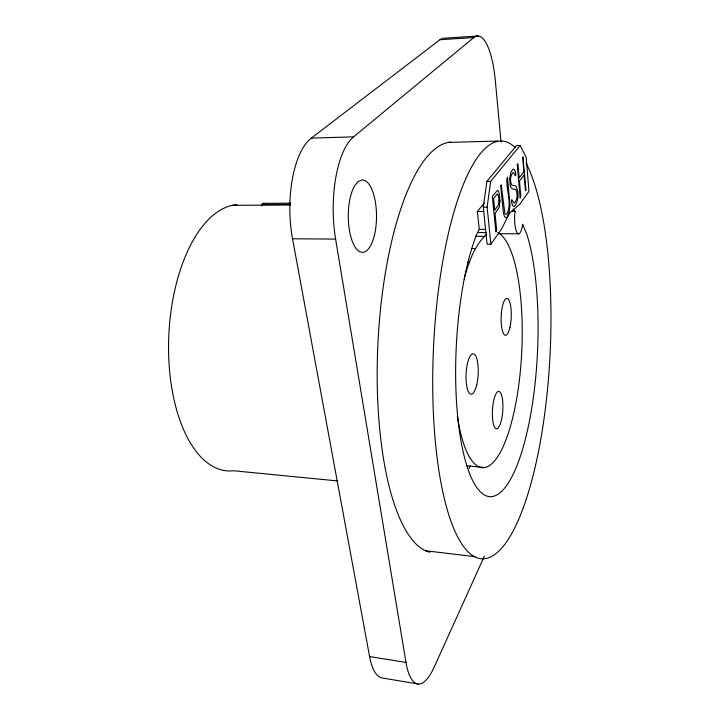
<?xml version="1.0" encoding="UTF-8"?>
<svg xmlns="http://www.w3.org/2000/svg" width="720" height="720" viewBox="0 0 720 720"><rect width="100%" height="100%" fill="white"/><g stroke="black" fill="none" stroke-linecap="round" stroke-linejoin="round"><path stroke-width="1.08" d="M483.282 207.108L486.882 181.431L516.582 145.53L520.146 145.44L526.185 157.185L528.957 191.286L520.092 203.877L509.544 213.219L501.3 229.455L490.878 244.215L487.089 244.179L483.282 207.108L487.125 207.099L490.707 181.377L520.146 145.44M464.193 278.856C468.621 262.71 473.976 246.024 486.666 234.324M484.371 556.137L434.259 666.99A64.665 20.016 -82.9 0 1 406.017 662.445L369.585 656.568L292.536 238.77A75.249 31.77 89.4 0 1 311.337 138.114L439.947 39.726A59.049 18.648 88.5 0 1 444.834 38.16L478.359 36M484.263 203.004L477.36 211.5L479.241 229.365L477.153 233.253A146.844 40.698 -87.3 0 0 462.429 448.398A146.844 40.698 -87.3 0 0 522.369 450.009A146.844 40.698 -87.3 0 0 526.95 234.594L522.612 224.217L522.432 225.702A16.227 4.266 -89.1 0 1 516.996 232.551A16.227 4.266 -89.1 0 1 514.8 213.264L515.052 211.293L511.713 211.293M261.504 205.875L263.853 203.319L290.763 203.166M311.337 138.114L353.583 136.845L473.814 37.557A59.76 17.307 88.9 0 1 495.342 80.811L501.048 142.308M439.947 39.726L473.814 37.557M448.596 142.398L497.862 141.066M486.882 181.431L490.707 181.377M262.359 204.534L290.448 204.39M232.515 205.299L290.493 205.02M477.36 211.5L483.885 211.482M479.241 229.365L485.721 229.392M477.495 232.569L486.468 232.614M498.474 233.703L518.652 233.811M475.434 236.268L484.416 236.331M292.536 238.77L335.61 239.112L406.017 662.445M472.122 248.535L475.488 248.571M467.217 262.386L469.458 262.422M263.853 203.319L263.241 203.283A14.796 6.948 89.2 0 0 261.558 204.705M466.965 465.912L484.884 467.487M337.401 480.915L233.595 470.754A133.281 65.727 -87.3 0 1 168.57 343.908A133.281 65.727 -87.3 0 1 236.88 204.705M425.646 550.764L475.011 556.677M417.978 684L382.518 678.033A63.837 21.528 -82.5 0 1 369.585 656.568M513.027 209.007L515.52 211.824M487.125 207.099L490.878 244.215M335.61 239.112A76.41 29.7 89.7 0 1 353.583 136.845M429.966 552.24A205.533 65.538 -87.3 0 1 378.018 341.595A205.533 65.538 -87.3 0 1 450.783 142.173M525.978 162.954A209.115 58.392 -87.3 0 1 520.272 515.565A209.115 58.392 -87.3 0 1 432.765 391.446A209.115 58.392 -87.3 0 1 515.007 147.384M497.763 232.596A118.233 33.705 -87.3 0 1 514.08 411.867A118.233 33.705 -87.3 0 1 457.371 416.196M470.349 465.624A144.369 45.711 -87.3 0 1 468.981 468.324M509.706 178.614L510.084 184.86L510.921 187.569L512.451 188.865L515.808 189.522C517.869 193.653 517.482 199.692 514.305 203.103L513.531 202.851C510.561 194.76 510.993 204.399 513.414 206.262L514.35 206.469C518.868 201.123 519.219 191.718 515.637 185.868L511.902 185.22C509.715 181.53 510.084 175.815 513.018 172.629L513.783 172.719C516.501 180.27 516.267 171.279 514.017 169.335L513.009 169.182L510.885 172.215L509.706 178.614M509.967 205.389L508.923 213.417L506.988 217.296L505.692 217.71L504.351 216.162L503.343 212.472L500.85 187.092L501.147 184.815L504.873 213.201A9.639 2.628 -89.4 0 0 507.294 213.39C511.866 202.608 506.376 190.476 506.835 179.334L507.474 177.102L509.967 205.389M499.005 200.736L498.555 204.624L494.712 210.195L493.56 198.423L497.385 193.878L498.519 195.813L499.005 200.736M499.977 200.916L499.239 207.162L495.045 213.525L496.629 229.725L495.954 232.092L492.3 196.317L497.511 190.323L498.537 191.232L499.266 193.536L499.977 200.916M525.996 189.945L525.429 190.746L523.989 175.041L519.489 181.116L520.776 195.948L520.182 198.099L517.257 164.493L517.869 163.701L519.219 177.957L523.728 171.918L522.873 156.78L525.996 189.945M358.236 181.503L354.834 185.481A36.198 14.112 89.9 0 0 353.754 244.647A36.198 14.112 89.9 0 0 375.831 227.403A36.198 14.112 89.9 0 0 361.899 179.955L358.236 181.503M500.508 423.396A18.729 5.157 -86.5 0 0 500.031 392.049A18.729 5.157 -86.5 0 0 492.363 414.765A18.729 5.157 -86.5 0 0 500.508 423.396M476.73 384.777A20.232 6.039 -87 0 0 473.364 353.808A20.232 6.039 -87 0 0 466.335 383.391A20.232 6.039 -87 0 0 476.73 384.777M509.949 327.384A18.477 5.031 -87.8 0 0 507.267 298.431A18.477 5.031 -87.8 0 0 501.354 324.657A18.477 5.031 -87.8 0 0 509.949 327.384"/></g></svg>
